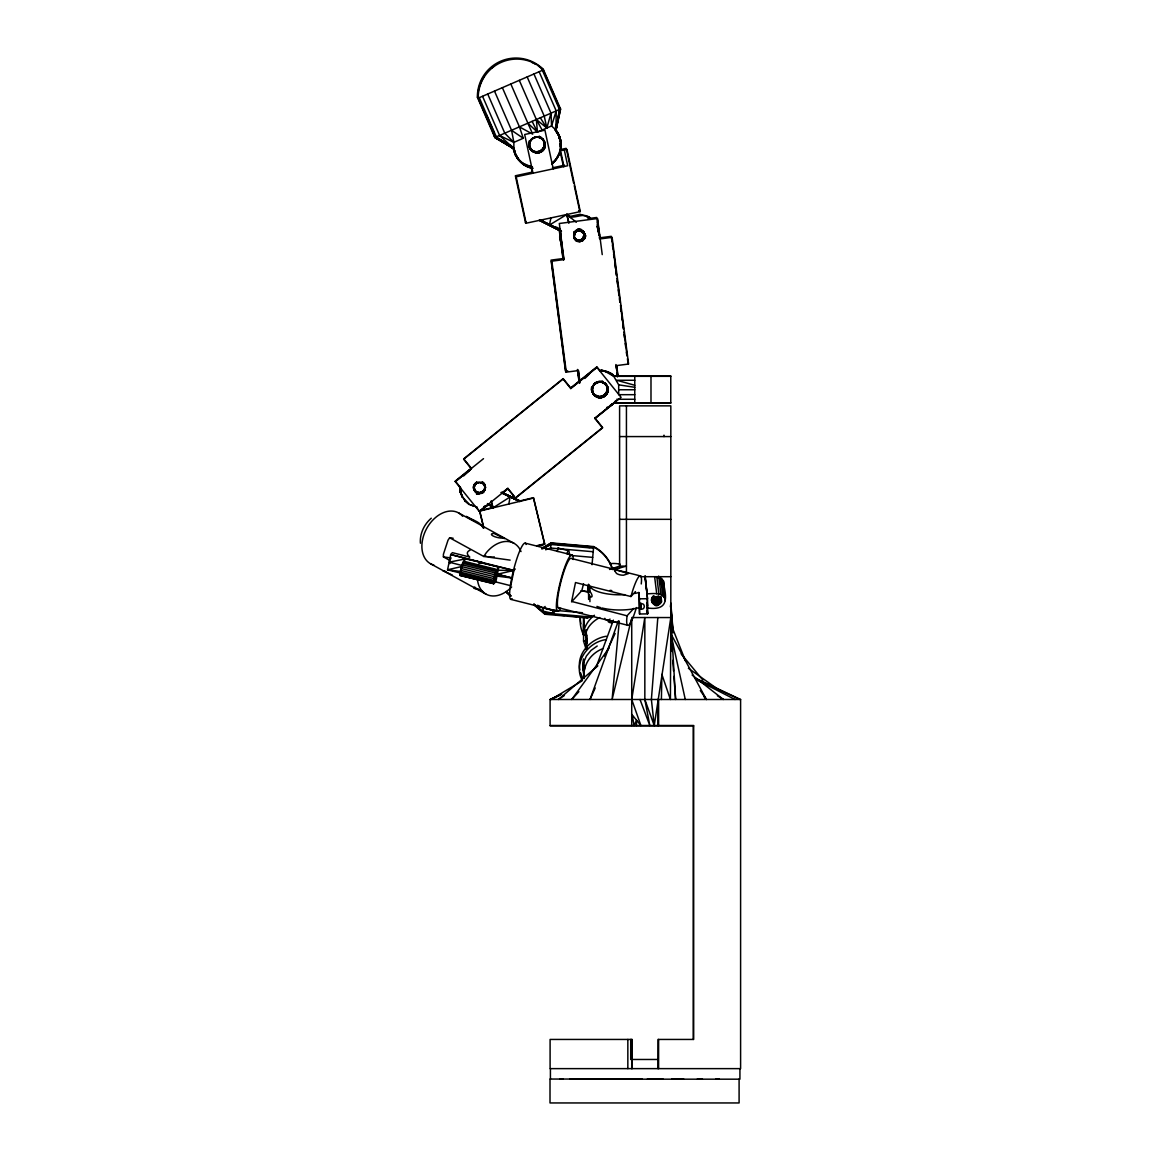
<?xml version="1.0" encoding="UTF-8"?>
<svg xmlns="http://www.w3.org/2000/svg" width="1161" height="1161" viewBox="0 0 1161 1161"><rect width="100%" height="100%" fill="white"/><g stroke="black" fill="none" stroke-linecap="round" stroke-linejoin="round"><path stroke-width="1.5" d="M474.08 485.385L474.893 483.716L473.703 486.793L474.152 489.71M475.183 491.35L474.123 486.807M420.398 543.232C419.672 533.726 424.128 524.337 431.282 518.198M449.597 560.299L443.4 556.903L443.415 554.232L448.015 540.199L449.655 537.761L453.167 538.254M484.819 485.849L483.76 483.716L484.877 486.401L484.456 489.71L484.79 488.026M585.347 235.814L584.143 239.413L585.347 236.771L585.071 233.883L584.622 238.716M484.921 486.444L484.863 488.041L484.877 486.401M555.582 126.709L555.538 130.206L558.746 135.518L555.509 130.337L556.975 121.673M539.139 71.735L556.206 110.919L556.003 130.163C563.869 140.031 562.345 155.661 552.288 163.541M556.017 126.752L555.974 130.279C563.941 140.133 562.113 155.835 552.114 163.643M636.46 725.494L636.547 720.197L634.095 725.494L632.194 714.9M473.746 488.288C475.676 499.593 491.567 489.449 482.773 482.729L484.834 485.4L485.153 488.679A5.936 5.936 0 0 0 485.414 487.185C485.53 492.003 480.451 494.049 476.358 493.773M661.407 699.488L661.872 674.381L670.405 699.488L670.826 617.55L631.729 617.55M459.858 572.895L447.565 569.804L450.715 554.537L498.809 567.163L495.936 581.313L493.991 583.606L459.988 575.421L461.904 564.71L465.474 558.905L482.323 562.49L478.869 563.578M493.599 583.881L494.673 574.753L498.809 567.163M474.065 488.665L474.152 486.851M575.987 240.458L579.847 241.532L583.127 240.414C569.311 247.322 572.881 222.114 584.317 232.606L583.315 231.547M574.564 237.903C572.446 232.795 579.194 227.933 583.359 231.547M632.092 1059.471L631.729 1068.628L631.729 1039.443M576.944 241.082L573.969 238.208C578.512 244.898 588.525 235.581 581.966 230.589L584.534 233.956L584.172 238.76M584.056 234.333L582.793 238.455L580.442 240.153M583.025 231.634L584.418 235.422L583.91 238.295C585.405 235.073 583.228 230.966 579.687 230.502L583.852 233.695M581.313 241.183C586.407 239.398 585.652 231.17 580.268 230.415M592.095 387.818L591.892 390.299L592.11 387.847A7.909 7.909 0 0 0 592.4 391.954L591.965 389.878L592.125 391.315M606.361 385.379L607.725 389.283L605.723 395.001M607.798 388.906L606.869 393.274M657.823 617.55L651.379 699.488L654.238 725.494L670.826 617.55L675.615 699.488L673.931 676.37M633.833 608.379L627.027 615.809L571.633 601.442L575.508 582.532L630.931 596.536L635.473 591.573M627.027 615.809L626.679 620.105A25.615 4.093 -75.8 0 0 635.531 610.425L636.388 607.537M641.264 583.954L641.496 581.095A25.615 4.093 -75.8 0 0 632.629 590.775L630.931 596.536M545.017 612.631L544.857 614.242L533.842 604.765M545.612 549.763L550.59 548.021L551.083 542.869L593.663 546.584A38.589 38.589 0 0 1 612.602 569.18M586.958 637.113A3.367 3.149 0 0 0 583.461 634.864L583.765 631.453A30.476 28.488 0 0 1 594.432 615.257M544.828 614.242L587.437 617.957L587.51 616.738L544.93 613.023L533.871 604.359L544.901 613.835L550.227 614.3M592.037 564.725L593.663 546.584M619.277 621.106L612.108 699.488L631.323 619.292M597.915 382.172C593.024 383.522 590.76 389.733 593.561 393.942A7.909 7.909 0 0 0 605.287 395.814M603.589 395.393L606.376 392.389L607.334 388.384M599.947 381.809L593.924 384.422A7.909 7.909 0 0 1 607.479 391.533L607 386.337M582.837 669.52L583.577 659.259L582.837 669.52L584.186 676.413M584.549 235.117L584.593 234.275L583.794 237.671M584.534 234.769L582.924 230.894M670.376 606.855L670.826 603.285L673.119 631.787M670.797 376.324L613.763 376.324L618.682 384.842L618.682 394.682L634.762 394.682M584.317 236.989L583.91 238.295M651.611 600.847L651.64 598.583C656.836 619.611 670.289 586.392 651.785 599.758M662.655 580.311C667.43 598.902 668.518 610.947 647.069 607.958M556.119 126.767L555.538 130.206L558.746 135.518M542.405 70.313L559.471 109.497L555.974 130.279L559.21 135.46L560.923 141.424L559.152 135.59L555.147 129.248L558.426 134.749M559.471 109.497L556.003 130.163L551.562 125.939L551.011 113.183L533.944 73.999M460.888 570.559L462.673 564.493M528.908 141.874L529.271 140.844M529.155 146.605L530.084 140.974M528.981 144.544L529.358 142.527M544.422 147.374L544.625 143.282L542.39 138.551A7.909 7.909 0 0 1 532.231 150.509L530.998 149.464L532.522 151.104M544.872 147.331L545.09 143.238L543.217 139.581A7.967 7.909 77.9 0 0 537.746 136.998L535.236 137.216A8.025 7.953 77.9 0 0 530.243 140.655L529.547 142.106M508.837 504.019L510.187 496.357L502.016 492.525M573.984 234.972L575.929 230.865A5.936 5.936 0 0 0 573.984 234.972C573.853 238.426 576.77 241.952 580.427 241.444M560.11 239.253L560.299 230.865L539.183 220.169L560.894 230.923L539.691 220.329M559.704 234.116L560.328 230.72M560.778 230.676L560.56 239.21L562.287 244.071M576.349 222.244L566.771 214.524L549.414 225.06L550.909 217.934M449.917 560.792L449.858 563.578M483.049 483.556C479.899 480.886 474.385 483.092 474.109 487.257L475.226 484.122L477.592 482.454M555.016 611.078A32.784 5.239 -75.8 0 1 553.086 613.414L542.55 611.034L543.319 607.856L553.318 610.425L543.319 607.856M558.528 547.89L557.033 551.17L557.977 551.548M552.36 613.516L553.129 610.338M569.456 554.755A32.784 5.239 -75.8 0 0 568.324 550.358L566.829 553.637L567.787 554.029M584.375 232.606L582.488 230.517C586.305 233.332 584.462 239.935 579.745 240.385M583.562 583.693L581.806 590.659L571.604 601.804M484.877 487.852L484.413 489.666L484.79 488.259M473.775 486.836L476.663 482.265M474.036 487.199L476.257 483.092M484.747 490.073L485.269 486.88M551.011 113.183L546.846 128L536.382 119.568L519.315 80.37M584.476 235.741L582.256 239.384L579.02 240.487M583.548 237.207L583.91 235.814M584.375 238.237L584.738 236.844M578.918 241.415L574.448 238.15L576.683 239.979L579.615 240.414C574.869 241.807 571.88 235.872 574.927 232.447M577.844 230.676L575.45 232.374L574.231 236.481A5.936 5.936 0 0 0 585.841 235.567M473.703 486.793L474.152 485.429M556.206 110.919L551.562 125.939L537.427 132.107L527.921 123.24L510.855 84.056M604.808 618.305L605.012 619.35L610.425 620.816L616.999 622.383L618.668 621.817M602.603 371.027L605.287 371.375A19.011 19.011 0 0 1 613.806 376.309M573.737 235.088L574.971 232.432L577.394 230.72M574.739 233.622L574.274 236.481M592.066 388.282L592.734 386.323A7.663 7.387 -38.9 0 1 597.291 382.332A7.909 7.909 0 0 1 607.609 391.359A7.909 7.909 0 0 1 594.621 395.77L593.198 394.174M618.392 620.888L590.02 699.488L595.201 687.965M596.057 667.415L613.4 620.163M450.366 559.326L451.034 557.919M583.577 662.583L586.378 656.052L591.022 650.407L597.218 646.009M604.576 656.009L615.098 633.471M535.685 137.158A8.025 7.953 77.9 0 0 530.693 140.597L529.996 142.063M510.071 496.966L493.062 507.836L489.144 504.774M530.548 140.931L529.445 144.501L531.187 149.798M484.137 490.972L484.834 489.681L482.991 492.38L484.137 490.972C481.568 494.354 475.647 493.628 474.08 489.652M556.874 157.765L559.123 153.687M573.911 232.577L574.637 231.344L573.868 232.592M474.196 485.022L474.936 483.76M483.687 490.929L484.529 489.303L481.423 492.728L477.113 492.685L480.422 493.12L483.063 491.974M484.863 489.71L484.05 491.379L484.805 490.131M584.418 238.237L582.546 240.487M573.752 233.738L576.857 230.792L581.676 230.836M474.414 485.791L475.212 484.572M592.69 386.279L595.419 383.203L599.294 381.882L597.247 382.288M449.655 537.761L483.774 556.467L486.357 552.651A29.025 20.376 -61.3 0 1 521.013 551.591M608.959 648.302L571.705 699.488L578.889 691.666M606.768 407.482L609.83 406.219A19.011 19.011 0 0 0 613.748 403.201L615.765 400.574M584.868 378.471L589.512 373.842M485.153 487.33L484.064 484.572M463.602 475.937L469.987 470.234M515.223 568.992L513.931 570.443L510.767 585.71L493.207 581.284M551.838 163.585L556.134 159.115M551.664 163.686C559.312 157.475 562.737 146.431 559.123 137.143M475.183 484.572L476.213 483.498M476.257 491.974L480.015 493.106L484.093 490.943M575.435 232.055L575 232.432C577.409 230.052 571.952 236.002 576.103 231.416M575.9 231.997L576.553 231.373M482.657 491.959L483.745 490.972M575.682 239.34L578.091 240.385L575.508 239.195M576.495 240.385L577.496 241.009M543.522 607.943L545.119 606.463M593.315 393.797A7.909 7.909 0 0 0 604.837 395.582A7.909 7.909 0 0 0 605.607 383.943A7.909 7.909 0 0 0 593.939 384.189L597.335 381.896L601.456 381.664M600.382 397.28L604.271 395.974L606.971 392.897A7.677 7.43 -38.9 0 1 602.443 396.917L598.365 397.193L593.271 393.768M605.766 395.016L600.31 397.686L596.275 396.873M574.855 232.127L575.246 231.75M575.305 232.069L575.696 231.707M597.842 665.877L558.412 699.488L564.391 695.483M605.36 395.64L600.063 397.701M471.279 468.188L455.272 481.104L460.772 487.91M570.69 387.977L596.87 366.847L600.411 371.23M483.513 458.653L455.199 481.496L479.595 511.696L489.028 504.077M570.617 388.369L596.827 367.253L621.106 397.367L594.824 418.366L602.544 427.916L515.411 498.2L507.72 488.65M455.359 481.699L471.381 468.797L463.645 459.248L563.1 379.023L570.791 388.572M570.777 388.572L596.943 367.442M480.828 510.013L486.227 505.659M502.408 492.598L507.792 488.259L514.178 496.153M594.998 418.091L614.285 402.533M479.406 511.508L507.952 488.447M502.481 493.193L507.908 488.854M594.969 418.57L615.678 401.895M515.499 497.793L602.603 427.509L594.896 417.975M609.83 405.799L612.457 403.796M609.83 406.219L613.792 403.201M465.851 472.861L470.031 469.813M489.173 504.788L484.006 506.864M536.817 545.728L544.698 543.827L533.538 497.663L519.794 500.986L502.568 492.83M519.722 501.392L500.957 492.511M539.502 220.329L559.544 230.459M652.961 596.696L654.02 596.028L654.165 597.146M478.071 492.525L477.186 492.279L480.059 492.67L483.803 490.566C481.641 493.396 477.055 493.425 474.922 490.566L476.3 492.017L474.123 488.259L474.53 489.71M476.054 482.976L477.156 482.366L476.329 482.874M581.516 681.217L551.04 699.488L559.21 695.584M541.752 548.442L551.083 542.869M551.04 543.275L541.694 548.848L551.011 543.275L593.619 546.991A38.589 38.589 0 0 1 612.515 569.587M483.02 492.38L478.883 493.512L474.805 490.929M582.096 240.545L580.863 241.227L582.154 240.53A5.936 5.936 0 0 1 580.703 241.125M475.879 483.121L477.186 482.425M476.213 483.542L478.883 482.395L483.02 483.513M543.246 548.21L550.982 544.074M543.159 548.616L550.909 544.48L593.489 548.195M581.342 241.169L582.677 240.472L579.847 241.532M602.399 396.873L604.257 395.959M550.416 699.488L561.677 694.147M657.924 1068.628L658.026 1039.443L693.625 1039.443L693.625 725.494L550.096 725.494L550.096 699.488L561.416 694.147M603.662 395.379L599.7 396.612L593.997 394.522M539.967 220.3L561.503 231.17M513.423 148.564L498.853 138.957L513.525 148.623L494.818 137.52L477.389 97.248L478.492 96.769M541.577 69.283L542.695 68.804L560.124 109.076L555.509 130.337L558.702 135.648M477.751 98.337L543.508 69.834L560.574 109.018L556.003 130.163L560.574 109.018L494.818 137.52L513.525 148.623M497.547 138.275L494.455 136.432L495.573 135.953M558.644 108.466L559.762 107.988M482.584 96.378L499.651 135.561L513.859 142.368L523.277 138.261L519.475 126.926L502.408 87.743M477.795 492.743L480.872 492.83L484.543 490.131A5.936 5.936 0 0 1 482.323 492.249L479.333 492.975L476.387 492.104A5.936 5.936 0 0 1 473.775 485.371M526.093 544.494A29.025 4.629 -75.8 0 0 514.613 566.118A29.025 4.629 -75.8 0 0 510.869 599.395L512.248 598.829M473.703 485.762A5.936 5.936 0 0 0 476.3 492.511L479.246 493.381L482.236 492.656A5.936 5.936 0 0 0 485.327 487.591L485.167 486.053A5.936 5.936 0 0 0 482.483 482.381M578.657 229.414L577.206 229.98L581.734 229.617L578.657 229.443L580.21 229.327M484.079 506.457L489.216 504.382L491.814 506.356M538.559 152.686L540.953 151.946A7.967 7.909 77.9 0 0 544.901 147.462M570.109 216.425L580.137 214.292L589.875 217.455M609.554 569.456L619.597 566.118L626.432 566.118L614.662 569.34M597.001 382.55L599.003 381.925M601.674 397.526L603.676 396.917M606.347 636.243C590.76 638.666 576.393 653.469 579.861 669.912M606.347 639.566C587.771 641.844 572.504 663.149 582.43 680.694M477.519 482.845L478.927 482.439M578.381 229.297L577.017 229.631L581.298 229.747M480.596 510.477L493.135 507.444L488.955 504.237M544.625 544.233L536.73 546.134L544.64 544.233L533.45 498.069L479.595 511.101L483.76 528.284M576.799 230.792L579.266 230.328M577.264 230.749L578.729 230.4M481.496 492.337L480.088 492.699M462.383 566.365L447.565 569.804L459.814 571.372M566.133 148.347L559.747 149.725L563.491 166.603M552.418 167.823L564.464 165.239M525.323 222.201L526.252 222.012M578.57 210.78L579.499 210.576M600.339 397.73L602.399 397.323A7.677 7.43 -38.9 0 0 606.956 393.332M465.474 558.905L449.147 562.171L462.383 565.567M599.395 381.519L597.335 381.896A7.663 7.387 -38.9 0 0 593.953 384.204M589.425 586.334L587.814 586.407L587.829 591.878M542.55 611.034L543.29 610.933M588.046 218.616L596.725 217.484M576.277 240.24L574.506 238.136M599.134 237.903L611.281 236.322L611.978 241.677M563.187 258.54L551.04 260.122L565.48 371.114L567.685 370.823M551.402 261.21L565.857 372.202L578.454 370.562L579.832 381.098M615.983 365.671L628.594 364.032L612.108 237.352L599.947 238.934L597.291 218.558M641.119 609.278C645.385 609.685 645.429 603.169 641.119 603.647L641.119 609.278L640.596 603.981M586.174 635.372L586.145 629.639L586.885 643.47L586.174 635.372L587.031 635.27M478.521 493.323L481.771 492.961M476.663 494.02L481.699 493.367M480.872 492.859L483.76 492.554M480.785 493.236L477.722 493.135M578.788 240.153L580.34 240.037M579.615 241.198L581.153 241.067M479.333 492.975L480.567 492.932M611.412 567.903L616.825 568.121M665.253 600.643C664.411 591.994 652.975 593.503 647.069 593.881L644.979 577.148M638.811 592.516L639.479 598.829L647.49 598.699L647.548 613.879L639.537 614.009L638.811 592.516A30.955 10.812 -0.2 0 1 634.472 593.503M613.763 375.917C612.761 371.375 592.473 369.198 605.258 370.954A19.011 19.011 0 0 1 613.777 375.903L670.782 375.917L670.768 403.201L613.763 403.201M603.923 371.201L600.31 370.707L605.287 371.375L600.368 370.707M634.762 380.271L616.781 380.271L634.762 385.263M619.321 389.762L634.762 389.762M616.781 399.268L634.762 399.268M613.763 402.78L670.782 402.78M619.597 436.58L670.826 436.58M619.597 519.33L670.826 519.33M640.64 576.698L670.826 576.698M550.096 699.488L740.602 699.488L740.602 1068.628L550.096 1068.628L550.096 1039.443L632.092 1039.443L632.092 1068.628M550.096 725.857L693.625 725.857M658.026 1059.471L630.713 1059.471L630.713 1039.443M642.106 1079.048L550.009 1079.048L550.009 1102.95L739.093 1102.95L739.093 1079.048M647.388 1079.048L663.047 1079.048M671.697 1079.048L683.698 1079.048M697.34 1079.048L702.405 1079.048M715.902 1079.048L719.327 1079.048M559.95 1079.179L563.114 1079.179M569.804 1079.179L739.92 1079.179L739.92 1068.628M480.393 493.077L477.911 492.844M498.185 570.283L513.931 570.443L450.715 554.537L452.369 552.665L469.784 557.062A30.955 8.417 11.6 0 1 470.118 550.183M577.859 229.37L581.24 229.747M578.222 230.459L579.745 230.488M577.917 229.37L580.776 229.82L579.31 229.414M599.265 381.867L603.328 382.695L606.434 385.568A7.663 7.387 82.6 0 1 607.464 391.533M558.078 544.698L563.404 545.162M572.271 545.931L575.827 546.236M584.694 547.02L590.02 547.484M550.59 548.021L593.169 551.736M569.616 555.364L592.69 557.367M580.834 590.876L587.93 591.486M554.116 610.251L582.503 612.732M555.553 614.764L564.42 615.533M567.976 615.838L576.843 616.622M582.169 617.086L587.481 617.55A38.589 38.589 0 0 0 591.718 615.91M599.482 381.867L602.008 381.998M598.06 397.497L600.571 397.628M586.494 648.781L586.189 639.798L587.045 639.885M603.938 370.78L600.31 370.301M496.589 576.059L512.349 578.076L497.372 574.231L513.931 570.443L482.163 563.041M600.252 370.707L605.287 371.375M601.659 370.475L605.258 370.954L602.603 370.606M657.358 577.627L660.769 578.41L663.265 580.558A7.082 5.965 0 0 1 663.265 586.436M483.774 556.467L510.143 560.124M443.4 556.903L450.424 557.875M618.682 384.842L634.762 387.295M477.2 507.125L469.044 504.484L465.039 501.233M475.139 587.335L474.167 587.263L483.382 591.849M532.507 167.184C524.743 166.008 518.198 160.494 514.889 153.484C517.951 161.031 524.699 167.068 532.87 168.272M463.544 561.198L496.879 569.456M463.05 561.968L496.386 570.225M462.499 563.172L495.834 571.415M461.904 564.71L495.254 572.953M461.338 566.495L494.673 574.753M460.815 568.411L494.151 576.654M460.395 570.312L493.73 578.555M460.075 572.068L493.41 580.311M459.901 573.578L493.236 581.821M459.872 574.71L493.207 582.967M459.988 575.421L493.338 583.664M496.821 574.187L512.349 578.076M532.318 167.213L522.392 163.062M532.681 168.301C522.334 166.749 514.613 157.562 513.06 147.476L510.463 145.125M557.788 547.992L567.598 550.459M525.207 543.145L571.967 554.973M640.741 576.001L571.459 558.499A25.615 4.093 -75.8 0 0 560.676 582.749A25.615 4.093 -75.8 0 0 559.225 607.769M581.806 590.659L588.729 592.4M558.151 607.682L627.433 625.184M473.92 588.337L480.451 589.991M510.869 599.395L557.628 611.208M477.447 493.106L481.728 493.106L477.839 493.236M580.137 230.444L582.837 231.619L584.607 233.941L583.91 232.664M445.882 571.546L442.951 570.719L452.268 575.043M577.554 240.995L578.976 241.415M480.32 482.395L481.786 482.816M477.519 492.699L478.448 492.99M595.738 395.698L597.697 396.409M592.72 392.911L596.87 396.844L592.676 392.926A7.909 7.909 0 0 0 604.46 394.784A7.909 7.909 0 0 0 604.765 382.883L606.884 385.51A7.663 7.387 82.6 0 1 607.754 387.397A7.909 7.909 0 0 0 596.899 382.55A7.909 7.909 0 0 0 593.518 393.971A7.677 7.43 82.6 0 1 592.473 387.992M601.398 381.606L603.415 382.332M601.369 382.056L603.357 382.738M602.501 382.419L603.488 382.767M601.993 382.013L605.636 383.914M601.485 382.071L603.88 382.738M594.867 395.538L598.51 397.439M596.507 396.743L597.988 397.512M605.244 371.418L613.792 376.324M470.698 504.788L473.848 506.181M501.668 492.322L520.07 500.928M501.581 492.728L520.041 501.537L501.683 492.946M501.755 492.554L520.113 501.131M695.163 678.126L740.602 699.488M510.245 496.777L519.852 501.32M590.688 218.5C583.417 210.547 572.852 221.519 566.8 214.625L568.817 222.985M587.132 217.063L590.238 218.544M694.829 678.126L739.659 699.488M549.4 224.363L558.47 228.906M540.387 220.053L546.439 223.086M554.015 226.859C564.623 227.411 556.583 237.018 561.46 243.041M540.707 220.039L543.87 221.635L540.605 220.111M545.438 222.433L548.602 224.015L545.336 222.506M550.111 224.784L560.69 230.125M696.513 679.809L735.058 699.488M519.475 126.926L532.71 134.154M458.508 512.872L513.946 543.275M430.571 563.767L486.024 594.156M528.806 167.111L523.379 164.122L518.909 159.826L514.845 153.397L517.937 158.752L523.205 164.093L528.632 167.111M500.652 140.118L513.162 147.534L515.252 154.573L518.459 159.884M543.508 69.834A38.589 38.589 0 0 0 478.201 98.279L495.268 137.462L513.975 148.564L515.702 154.515L518.909 159.826M537.601 605.229L543.711 608.625M494.455 136.432L513.162 147.534L515.208 154.486L517.225 157.359M495.268 137.462L513.873 148.506L515.702 154.515M475.923 491.553L477.229 492.322M581.08 230.908L582.329 231.678M659.941 578.352L661.248 583.577M577.627 240.966A5.936 5.936 0 0 1 576.233 240.298L577.104 241.053L576.045 240.429M717.382 695.744L723.39 699.488L692.13 675.049M575.159 239.427L576.132 240.051M508.765 144.632L513.162 147.534M518.764 159.783L515.571 154.471L513.873 148.506L496.386 136.983L479.319 97.8M594.069 394.508L596.057 395.799M508.678 144.588L513.06 147.476M500.754 139.871L513.873 148.506L513.859 142.368L511.595 130.351L494.528 91.168M576.074 240.414L577.046 241.067M603.357 382.274L605.099 383.435M603.285 382.68L606.419 385.423M511.595 130.351L523.277 138.261M474.051 520.665L466.272 516.413C471.961 520.201 479.856 521.115 483.107 527.907M688.386 668.272L719.109 690.113M489.057 504.469L491.843 506.602M487.475 503.569L493.164 508.068M533.958 603.967L539.517 608.32M567.25 214.611L569.79 216.643M567.221 214.35L569.964 216.556M566.684 214.292L571.43 217.891M469.131 504.077L462.078 496.647L459.698 486.691L460.191 492.308L465.068 501.233M531.709 150.074L530.65 149.174A8.011 7.953 77.9 0 0 538.182 151.598L540.126 150.901A7.967 7.909 77.9 0 0 544.059 146.286L544.262 142.193M531.811 150.495L533.044 151.54A7.909 7.909 0 0 0 543.987 149.188A7.909 7.909 0 0 0 541.636 138.246A7.909 7.909 0 0 0 530.693 140.597M499.651 135.561L513.975 148.564M506.181 591.646L510.767 595.825M506.109 592.052L510.709 596.232M506.123 591.471L510.695 595.666M506.051 591.878L510.637 596.072M587.814 586.407C586.566 600.164 597.407 599.7 588.569 589.744L588.105 585.202M513.859 142.368L504.832 133.297L487.765 94.114M475.154 491.335L476.242 492.424M605.084 383.42L607.363 386.845L607.566 391.33L607.725 389.283M704.045 696.745L706.41 699.488L671.668 635.241M681.144 653.861L702.927 680.128M631.729 714.349L640.887 725.494L631.729 699.488L644.834 617.55L644.834 699.488L649.812 725.494L640.016 699.488M570.849 388.166L563.158 378.617L463.732 458.842L471.424 468.391M484.805 486.807L484.5 484.979M476.474 507.372L479.638 511.29M543.943 141.337L542.767 139.639A7.967 7.909 77.9 0 0 537.296 137.042M530.374 148.768L528.792 145.517M529.851 148.55L530.737 149.856M529.75 147.868L531.462 150.204A8.011 7.953 77.9 0 0 539.009 152.628M530.127 148.956L531.012 150.262A8.025 7.953 77.9 0 0 532.594 151.598L530.548 149.566M700.315 690.548L706.41 699.488M530.171 148.477L530.838 149.276M540.315 117.841L546.846 128L544.248 116.129L527.181 76.945M556.279 131.033L558.339 134.56M555.321 129.452L558.383 134.429M516.369 155.922L518.169 158.593M589.89 591.921L589.861 586.494L588.54 584.259L588.569 589.744M484.485 485.429L483.687 484.122L484.834 486.807M474.167 489.26L475.255 490.987M474.109 489.666L475.212 491.393M542.129 130.047L536.382 119.568L537.427 132.107L532.159 121.397M583.49 231.576L584.186 232.853M574.622 237.889L575.319 239.181M584.738 236.046A5.936 5.936 0 0 1 573.81 236.931L574.869 239.224L573.752 236.539M586.087 649.217L583.562 641.148L583.562 624.342M573.81 236.859L574.811 239.239M607.798 387.382L606.927 385.51L607.813 387.382M606.115 384.465L607.348 387.44L606.129 384.465A7.663 7.387 82.6 0 1 607.087 390.444M527.921 123.24L532.028 132.601M486.314 114.721L494.136 132.688M580.602 672.945L582.43 677.371M670.826 623.82L685.411 660.812M660.551 583.156L662.786 586.566L664.136 591.704M462.078 496.647L460.09 490.45M459.611 487.083L462.034 497.053M644.834 699.488L654.238 725.494M599.25 230.894L597.538 226.105L599.584 234.928M598.815 231.039L597.088 226.163L599.12 234.986M558.833 136.142L560.473 141.468L560.603 147.665M559.21 137.245L560.473 141.468M558.847 136.156L560.11 140.379M491.132 501.247L493.062 507.836L491.248 501.117M559.921 138.333L560.458 140.162L559.109 135.503M559.181 137.535L560.008 140.22M559.109 137.303L559.936 140.002M566.771 214.524L568.963 222.825M484.747 485.791L485.182 487.33M479.682 510.695L483.426 526.165M460.148 492.22L460.003 490.856M671.58 637.142L685.28 699.488M566.495 149.435L573.563 182.916M574.289 185.745L579.861 211.665M564.29 149.958L567.685 165.747L516.181 176.806L526.136 223.246M563.956 166.56L560.56 150.756L566.96 149.392L580.311 211.607L525.686 223.304L515.353 175.775L532.159 172.162L531.027 166.226M553.231 168.853L544.93 130.163L524.67 134.502L532.986 173.207M591.878 390.285L592.328 392.36M582.837 666.196L584.186 673.104M658.679 576.103L660.986 594.606M611.658 237.41L616.535 274.881M616.999 278.451L620.018 301.642M620.482 305.212L623.501 328.403M623.965 331.973L626.984 355.164M627.448 358.734L628.145 364.09M612.442 245.232L612.906 248.802M613.603 254.157L614.067 257.727M614.764 263.083L615.461 268.438M615.925 272.008L616.389 275.578M617.086 280.918L617.55 284.489M618.247 289.844L618.944 295.199M619.408 298.769L619.872 302.339M620.584 307.694L621.048 311.25M621.745 316.605L622.209 320.175M622.906 325.53L623.37 329.1M624.067 334.455L624.531 338.025M625.228 343.366L625.692 346.936M626.389 352.291L626.853 355.861M602.24 254.607L597.538 218.529L559.312 223.492L564.014 259.585L551.852 261.167L566.307 372.144M616.68 365.584L618.058 376.12M616.433 365.613L617.812 376.149M597.305 220.271L599.294 235.567M616.23 365.642L616.694 369.154M617.144 372.666L617.608 376.179M597.276 222.012L598.046 227.672M598.394 230.502L599.047 235.596M615.867 364.554L616.447 369.183M617.013 373.334L617.463 376.846M597.364 224.32L597.799 227.716M559.747 228.688L563.767 259.614M578.309 370.577L579.818 382.883M559.529 228.702L560.197 233.854M560.879 239.021L561.329 242.446M561.764 245.885L562.446 251.037M562.882 254.477L563.564 259.629M578.004 370.62L578.686 375.888M579.15 379.4L579.6 382.898M559.283 228.732L563.317 259.658M577.641 369.532L579.368 382.941M559.152 229.37L562.954 258.569M577.394 369.561L579.078 381.838M663.497 590.688L664.339 597.422M661.799 578.628L664.107 597.131M660.449 577.191L662.757 595.695M661.044 596.739L661.668 601.79M660.522 597.77L661.16 602.806M659.506 596.972L660.348 603.705M656.836 577.104L658.94 593.939M658.229 595.97L659.288 604.388M654.63 576.901L656.72 593.735M656.995 596.42L658.055 604.823M655.675 596.58L656.72 604.997M654.354 596.449L655.399 604.866M653.121 596.057L654.165 604.46M652.264 597.073L653.106 603.807M652.148 597.567L652.293 598.728M651.684 598.002L652.293 602.951M651.466 599.671L651.785 601.935M459.785 488.491L459.93 489.869L459.741 488.288M485.24 485.646L485.356 487.591M473.543 486.894L473.659 488.839M459.988 489.463L460.249 491.901M647.185 610.352L647.548 613.879L647.257 605.781M583.823 661.683L584.593 669.113M640.77 602.936L641.119 606.463M670.826 613.545L672.277 629.668M586.189 639.798L586.9 647.896M670.826 608.422L672.654 629.842M647.214 602.704L647.519 606.289L647.257 599.192M670.826 605.853L673.061 632.861M598.8 230.952L598.858 235.088L598.452 229.951M598.437 229.922L598.554 231.315M647.272 610.294L647.548 613.879M671.595 644.34L672.117 651.466M672.77 660.348L673.54 671.029M583.881 618.944L584.36 626.461M670.826 603.285L671.261 613.98M671.624 622.876L671.842 628.232M560.168 143.485L560.241 146.576M586.392 648.056L586.203 631.802L588.221 627.651A30.476 28.59 -0.6 0 1 599.758 617.55M639.479 598.829L639.537 614.009M589.904 596.246L589.933 601.674M588.598 593.968L588.598 599.439M693.306 725.857L693.306 1039.443M670.826 632.934L670.826 405.857L619.597 405.857L619.597 567.874M663.99 435.157L663.99 436.58M658.606 699.488L658.606 725.494M658.606 1039.443L658.606 1068.628M657.924 699.488L657.924 725.494M650.987 376.324L650.987 403.201M634.762 376.324L634.762 403.201M631.729 619.321L631.729 725.494M627.84 1039.443L627.84 1068.628M626.432 405.857L626.432 573.07M583.461 618.044L583.461 634.864M550.416 1068.628L550.416 1079.179M584.172 678.59A30.476 28.59 -0.6 0 1 603.009 648.578M611.6 622.906A7.198 2.482 -5.9 0 1 610.062 619.118M609.757 563.709A26.892 25.136 0 0 1 620.235 564.261M586.987 638.811A3.367 3.149 0 0 1 583.562 641.148M580.964 623.834A34.424 32.174 0 0 1 580.224 617.159M583.939 635.575A34.424 32.174 0 0 1 580.413 617.594M477.389 97.248A38.589 38.589 0 0 1 542.695 68.804M541.244 137.637A7.909 7.909 0 0 1 540.62 150.785A7.909 7.909 0 0 1 528.719 145.169M591.457 389.008A7.677 7.43 82.6 0 0 591.82 391.054A7.909 7.909 0 0 1 591.675 386.947L592.226 392.128L592.081 388.035A7.909 7.909 0 0 0 592.197 392.128A7.677 7.43 82.6 0 1 592.023 388.05M477.94 93.809A38.589 38.589 0 0 1 479.914 84.956M480.436 83.548A38.589 38.589 0 0 1 483.89 76.829M491.916 67.846A38.589 38.589 0 0 1 494.325 66.017M531.796 62.36A38.589 38.589 0 0 1 535.845 64.421M538.385 66.046A38.589 38.589 0 0 1 541.955 68.862M529.648 148.245A7.909 7.909 0 0 1 535.729 137.259A7.909 7.909 0 0 1 544.77 145.981M575.058 239.297A5.936 5.936 0 0 1 574.173 238.02M530.243 140.655A7.909 7.909 0 0 1 544.799 145.343M612.5 403.912A19.011 19.011 0 0 1 609.772 405.813M607.769 392.055A7.909 7.909 0 0 1 603.662 396.511L601.688 397.12A7.909 7.909 0 0 1 593.866 384.755M595.259 383.246A7.909 7.909 0 0 1 597.015 382.143L598.989 381.519A7.909 7.909 0 0 1 603.067 381.896M604.896 382.854A7.909 7.909 0 0 1 606.405 384.247M511.653 586.987A29.025 20.376 -61.3 0 1 477.49 579.774M433.895 565.088A29.025 20.376 -61.3 0 1 427.306 527.413A29.025 20.376 -61.3 0 1 462.659 516.282M591.646 616.317A38.589 38.589 0 0 1 587.408 617.942M474.327 484.355A5.936 5.936 0 0 1 476.547 482.236M482.57 481.975A5.936 5.936 0 0 1 484.688 484.195M560.792 608.19A29.025 4.629 -75.8 0 1 560.4 581.588A29.025 4.629 -75.8 0 1 573.215 559.486M611.803 590.572A7.169 2.496 -0.2 0 1 610.076 590.325M624.72 594.664A30.955 10.812 -0.2 0 1 589.861 586.494M638.884 607.711A30.955 10.812 -0.2 0 1 601.993 608.001M600.629 607.638A30.955 10.812 -0.2 0 1 596.914 606.405M494.267 556.859A7.169 1.959 11.6 0 1 488.23 556.729M486.401 556.308A7.169 1.959 11.6 0 1 484.703 555.8M594.621 395.77A7.909 7.909 0 0 1 597.305 382.317A7.663 7.387 -38.9 0 0 592.763 386.323M473.79 486.386L473.775 488.302L473.79 486.386M494.122 579.702C496.502 583.577 498.432 560.139 494.122 579.702M614.503 570.544L616.549 573.476A7.387 3.817 8.6 0 0 623.486 575.217L628.507 573.563L616.172 569.978L614.503 570.544M607.914 391.489L606.071 395.103A7.909 7.909 0 0 0 607.929 391.475M574.463 232.098L573.81 233.492A5.936 5.936 0 0 1 574.477 232.098M576.741 230.023L575.479 230.908A5.936 5.936 0 0 1 576.741 230.038M604.17 396.351L602.327 397.265L604.199 396.365M504.484 538.486L502.452 538.094A6.85 1.858 12.5 0 1 492.99 535.918A6.85 1.858 12.5 0 1 493.918 533.407L504.484 538.486M603.125 381.679L602.138 381.33L603.125 381.679M483.063 483.107L481.844 482.41L483.107 483.15M482.715 483.136L481.394 482.352L484.079 484.587L482.657 483.092M517.603 158.447L516.732 157.011L517.603 158.447M647.069 593.881L645.095 575.798L647.49 598.699L647.069 593.881M540.823 137.216A7.909 7.909 0 0 0 538.951 136.33A7.967 7.909 77.9 0 1 540.823 137.216M532.652 151.394A7.909 7.909 0 0 0 545.235 145.923A7.909 7.909 0 0 0 534.205 137.782A7.909 7.909 0 0 0 532.652 151.394"/></g></svg>
